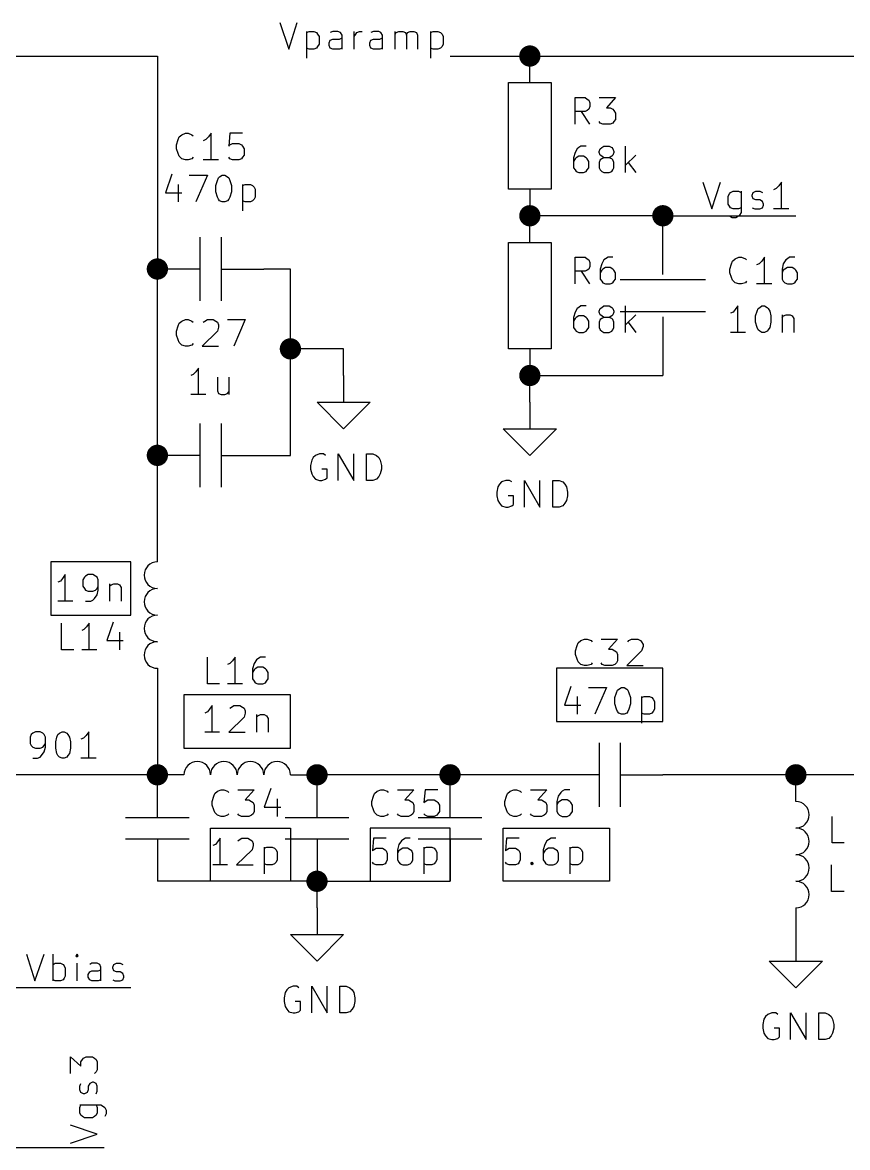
# Model space of a CAD drawing. Extents: x -2.2 to 11.3, y -7.9 to -0.4.
# Drawn here: x 8.447 to 9.997, y -4 to -1.887 of the extents above; entities that cross this region are included whole.
import ezdxf

# ---------------------------------------------------------------- set-up
doc = ezdxf.new("R2010")
doc.units = 0
doc.header["$MEASUREMENT"] = 0
doc.linetypes.add('DASHED', pattern=[0.75, 0.5, -0.25])
for name, color, linetype in [('BLACK', 7, 'CONTINUOUS'), ('BLUE3', 171, 'CONTINUOUS'), ('CYAN2', 4, 'CONTINUOUS'), ('GREEN2', 3, 'CONTINUOUS'), ('RED2', 1, 'CONTINUOUS')]:
    doc.layers.add(name, color=color, linetype=linetype)

msp = doc.modelspace()

# ---------------------------------------------------------------- linework, layer by layer
at = {"layer": 'BLACK', "linetype": 'CONTINUOUS'}
for p, q in [((8.93, -1.887), (8.947, -1.937)), ((8.947, -1.937), (8.963, -1.887)), ((8.98, -1.904), (8.98, -1.954)), ((8.98, -1.906), (8.985, -1.904)), ((8.985, -1.904), (8.994, -1.904)), ((8.994, -1.904), (8.999, -1.906)), ((8.999, -1.906), (9.001, -1.909)), ((9.001, -1.909), (9.004, -1.913)), ((9.004, -1.913), (9.004, -1.928)), ((9.023, -1.925), (9.025, -1.92)), ((9.03, -1.904), (9.025, -1.906)), ((9.025, -1.92), (9.03, -1.918)), ((9.039, -1.904), (9.03, -1.904)), ((9.03, -1.918), (9.042, -1.918)), ((9.044, -1.906), (9.039, -1.904)), ((9.042, -1.918), (9.047, -1.916)), ((9.047, -1.911), (9.044, -1.906)), ((9.047, -1.937), (9.047, -1.911)), ((9.07, -1.937), (9.07, -1.904)), ((9.07, -1.913), (9.073, -1.909)), ((9.073, -1.909), (9.075, -1.906)), ((9.075, -1.906), (9.08, -1.904)), ((9.08, -1.904), (9.085, -1.904)), ((9.099, -1.925), (9.101, -1.92)), ((9.106, -1.904), (9.101, -1.906)), ((9.101, -1.92), (9.106, -1.918)), ((9.116, -1.904), (9.106, -1.904)), ((9.106, -1.918), (9.118, -1.918)), ((9.12, -1.906), (9.116, -1.904)), ((9.118, -1.918), (9.123, -1.916)), ((9.123, -1.911), (9.12, -1.906)), ((9.123, -1.937), (9.123, -1.911)), ((9.147, -1.937), (9.147, -1.904)), ((9.147, -1.909), (9.149, -1.906)), ((9.149, -1.906), (9.154, -1.904)), ((9.154, -1.904), (9.161, -1.904)), ((9.161, -1.904), (9.166, -1.906)), ((9.166, -1.906), (9.168, -1.911)), ((9.168, -1.911), (9.17, -1.906)), ((9.168, -1.911), (9.168, -1.937)), ((9.17, -1.906), (9.175, -1.904)), ((9.175, -1.904), (9.182, -1.904)), ((9.182, -1.904), (9.187, -1.906)), ((9.187, -1.906), (9.189, -1.911)), ((9.189, -1.911), (9.189, -1.937)), ((9.213, -1.904), (9.213, -1.954)), ((9.213, -1.906), (9.218, -1.904)), ((9.218, -1.904), (9.227, -1.904)), ((9.227, -1.904), (9.232, -1.906)), ((9.232, -1.906), (9.235, -1.909)), ((9.235, -1.909), (9.237, -1.913)), ((9.237, -1.913), (9.237, -1.928)), ((8.985, -1.937), (8.98, -1.935)), ((8.994, -1.937), (8.985, -1.937)), ((8.999, -1.935), (8.994, -1.937)), ((9.001, -1.932), (8.999, -1.935)), ((9.004, -1.928), (9.001, -1.932)), ((9.023, -1.93), (9.023, -1.925)), ((9.025, -1.935), (9.023, -1.93)), ((9.03, -1.937), (9.025, -1.935)), ((9.042, -1.937), (9.03, -1.937)), ((9.047, -1.935), (9.042, -1.937)), ((9.099, -1.93), (9.099, -1.925)), ((9.101, -1.935), (9.099, -1.93)), ((9.106, -1.937), (9.101, -1.935)), ((9.118, -1.937), (9.106, -1.937)), ((9.123, -1.935), (9.118, -1.937)), ((9.218, -1.937), (9.213, -1.935)), ((9.227, -1.937), (9.218, -1.937)), ((9.232, -1.935), (9.227, -1.937)), ((9.235, -1.932), (9.232, -1.935)), ((9.237, -1.928), (9.235, -1.932)), ((9.725, -2.187), (9.742, -2.237)), ((9.742, -2.237), (9.758, -2.187)), ((9.868, -2.194), (9.863, -2.199)), ((9.873, -2.187), (9.868, -2.194)), ((9.873, -2.237), (9.873, -2.187)), ((9.773, -2.213), (9.775, -2.209)), ((9.773, -2.228), (9.773, -2.213)), ((9.775, -2.209), (9.777, -2.206)), ((9.777, -2.206), (9.782, -2.204)), ((9.782, -2.204), (9.792, -2.204)), ((9.792, -2.204), (9.797, -2.206)), ((9.797, -2.204), (9.797, -2.244)), ((9.818, -2.211), (9.82, -2.206)), ((9.818, -2.213), (9.818, -2.211)), ((9.82, -2.218), (9.818, -2.213)), ((9.82, -2.206), (9.825, -2.204)), ((9.825, -2.22), (9.82, -2.218)), ((9.825, -2.204), (9.832, -2.204)), ((9.832, -2.204), (9.837, -2.206)), ((9.863, -2.199), (9.858, -2.201)), ((9.775, -2.232), (9.773, -2.228)), ((9.777, -2.235), (9.775, -2.232)), ((9.782, -2.237), (9.777, -2.235)), ((9.792, -2.237), (9.782, -2.237)), ((9.797, -2.235), (9.792, -2.237)), ((9.818, -2.235), (9.823, -2.237)), ((9.823, -2.237), (9.832, -2.237)), ((9.832, -2.22), (9.825, -2.22)), ((9.837, -2.223), (9.832, -2.22)), ((9.832, -2.237), (9.837, -2.235)), ((9.839, -2.228), (9.837, -2.223)), ((9.837, -2.235), (9.839, -2.23)), ((9.839, -2.23), (9.839, -2.228)), ((9.887, -2.237), (9.858, -2.237)), ((9.78, -2.254), (9.775, -2.251)), ((9.787, -2.254), (9.78, -2.254)), ((9.792, -2.251), (9.787, -2.254)), ((9.794, -2.249), (9.792, -2.251)), ((9.797, -2.244), (9.794, -2.249)), ((8.454, -3.637), (8.47, -3.687)), ((8.47, -3.687), (8.487, -3.637)), ((8.504, -3.687), (8.504, -3.637)), ((8.504, -3.656), (8.508, -3.654)), ((8.508, -3.654), (8.518, -3.654)), ((8.518, -3.654), (8.523, -3.656)), ((8.549, -3.637), (8.547, -3.64)), ((8.547, -3.64), (8.549, -3.642)), ((8.551, -3.64), (8.549, -3.637)), ((8.549, -3.637), (8.549, -3.642)), ((8.549, -3.642), (8.551, -3.64)), ((8.549, -3.687), (8.549, -3.654)), ((8.577, -3.654), (8.573, -3.656)), ((8.587, -3.654), (8.577, -3.654)), ((8.592, -3.656), (8.587, -3.654)), ((8.618, -3.656), (8.623, -3.654)), ((8.623, -3.654), (8.63, -3.654)), ((8.63, -3.654), (8.635, -3.656)), ((8.523, -3.656), (8.525, -3.659)), ((8.525, -3.659), (8.527, -3.663)), ((8.527, -3.663), (8.527, -3.678)), ((8.57, -3.675), (8.573, -3.67)), ((8.57, -3.68), (8.57, -3.675)), ((8.573, -3.67), (8.577, -3.668)), ((8.577, -3.668), (8.589, -3.668)), ((8.589, -3.668), (8.594, -3.666)), ((8.594, -3.661), (8.592, -3.656)), ((8.594, -3.687), (8.594, -3.661)), ((8.616, -3.661), (8.618, -3.656)), ((8.616, -3.663), (8.616, -3.661)), ((8.618, -3.668), (8.616, -3.663)), ((8.623, -3.67), (8.618, -3.668)), ((8.63, -3.67), (8.623, -3.67)), ((8.635, -3.673), (8.63, -3.67)), ((8.637, -3.678), (8.635, -3.673)), ((8.508, -3.687), (8.504, -3.685)), ((8.518, -3.687), (8.508, -3.687)), ((8.523, -3.685), (8.518, -3.687)), ((8.525, -3.682), (8.523, -3.685)), ((8.527, -3.678), (8.525, -3.682)), ((8.573, -3.685), (8.57, -3.68)), ((8.577, -3.687), (8.573, -3.685)), ((8.589, -3.687), (8.577, -3.687)), ((8.594, -3.685), (8.589, -3.687)), ((8.616, -3.685), (8.62, -3.687)), ((8.62, -3.687), (8.63, -3.687)), ((8.63, -3.687), (8.635, -3.685)), ((8.635, -3.685), (8.637, -3.68)), ((8.637, -3.68), (8.637, -3.678)), ((8.537, -3.861), (8.537, -3.83)), ((8.537, -3.83), (8.556, -3.847)), ((8.556, -3.839), (8.559, -3.835)), ((8.556, -3.847), (8.556, -3.839)), ((8.559, -3.835), (8.561, -3.832)), ((8.561, -3.832), (8.566, -3.83)), ((8.566, -3.83), (8.578, -3.83)), ((8.578, -3.83), (8.582, -3.832)), ((8.582, -3.832), (8.585, -3.835)), ((8.585, -3.835), (8.587, -3.839)), ((8.587, -3.839), (8.587, -3.854)), ((8.585, -3.858), (8.582, -3.861)), ((8.587, -3.854), (8.585, -3.858)), ((8.554, -3.885), (8.556, -3.88)), ((8.554, -3.892), (8.554, -3.885)), ((8.573, -3.88), (8.57, -3.885)), ((8.57, -3.885), (8.57, -3.892)), ((8.578, -3.877), (8.573, -3.88)), ((8.58, -3.877), (8.578, -3.877)), ((8.585, -3.88), (8.58, -3.877)), ((8.587, -3.885), (8.585, -3.88)), ((8.587, -3.894), (8.587, -3.885)), ((8.556, -3.897), (8.554, -3.892)), ((8.561, -3.899), (8.556, -3.897)), ((8.563, -3.899), (8.561, -3.899)), ((8.568, -3.897), (8.563, -3.899)), ((8.57, -3.892), (8.568, -3.897)), ((8.585, -3.899), (8.587, -3.894)), ((8.554, -3.92), (8.594, -3.92)), ((8.554, -3.925), (8.556, -3.92)), ((8.554, -3.935), (8.554, -3.925)), ((8.585, -3.92), (8.587, -3.925)), ((8.587, -3.925), (8.587, -3.935)), ((8.594, -3.92), (8.599, -3.923)), ((8.599, -3.923), (8.601, -3.925)), ((8.601, -3.925), (8.604, -3.93)), ((8.604, -3.93), (8.604, -3.937)), ((8.556, -3.939), (8.554, -3.935)), ((8.559, -3.942), (8.556, -3.939)), ((8.563, -3.944), (8.559, -3.942)), ((8.578, -3.944), (8.563, -3.944)), ((8.582, -3.942), (8.578, -3.944)), ((8.585, -3.939), (8.582, -3.942)), ((8.587, -3.935), (8.585, -3.939)), ((8.604, -3.937), (8.601, -3.942)), ((8.587, -3.975), (8.537, -3.958)), ((8.537, -3.992), (8.587, -3.975))]:
    msp.add_line(p, q, dxfattribs=at)
at = {"layer": 'BLUE3', "linetype": 'DASHED'}
for p, q in [((8.5, -2.9), (8.5, -3)), ((8.65, -2.9), (8.5, -2.9)), ((8.65, -3), (8.65, -2.9)), ((8.5, -3), (8.65, -3)), ((9.45, -3.1), (9.45, -3.2)), ((9.65, -3.1), (9.45, -3.1)), ((9.65, -3.2), (9.65, -3.1)), ((8.95, -3.15), (8.75, -3.15)), ((8.75, -3.15), (8.75, -3.25)), ((8.95, -3.25), (8.95, -3.15)), ((9.45, -3.2), (9.65, -3.2)), ((8.75, -3.25), (8.95, -3.25)), ((8.8, -3.5), (8.8, -3.4)), ((8.8, -3.4), (8.95, -3.4)), ((8.95, -3.4), (8.95, -3.5)), ((9.1, -3.4), (9.1, -3.5)), ((9.25, -3.4), (9.1, -3.4)), ((9.25, -3.5), (9.25, -3.4)), ((9.35, -3.5), (9.35, -3.4)), ((9.35, -3.4), (9.55, -3.4)), ((9.55, -3.4), (9.55, -3.5)), ((8.95, -3.5), (8.8, -3.5)), ((9.1, -3.5), (9.25, -3.5)), ((9.55, -3.5), (9.35, -3.5))]:
    msp.add_line(p, q, dxfattribs=at)
at = {"layer": 'CYAN2', "linetype": 'CONTINUOUS'}
for p, q in [((9.485, -2.078), (9.485, -2.028)), ((9.485, -2.028), (9.504, -2.028)), ((9.504, -2.028), (9.508, -2.031)), ((9.53, -2.028), (9.561, -2.028)), ((9.561, -2.028), (9.544, -2.047)), ((9.508, -2.031), (9.511, -2.033)), ((9.511, -2.033), (9.513, -2.038)), ((9.513, -2.045), (9.511, -2.05)), ((9.513, -2.038), (9.513, -2.045)), ((9.544, -2.047), (9.551, -2.047)), ((9.551, -2.047), (9.556, -2.05)), ((9.504, -2.054), (9.485, -2.054)), ((9.513, -2.078), (9.497, -2.054)), ((9.508, -2.052), (9.504, -2.054)), ((9.511, -2.05), (9.508, -2.052)), ((9.556, -2.05), (9.558, -2.052)), ((9.558, -2.052), (9.561, -2.057)), ((9.561, -2.069), (9.558, -2.073)), ((9.561, -2.057), (9.561, -2.069)), ((9.532, -2.076), (9.53, -2.073)), ((9.537, -2.078), (9.532, -2.076)), ((9.551, -2.078), (9.537, -2.078)), ((9.556, -2.076), (9.551, -2.078)), ((9.558, -2.073), (9.556, -2.076)), ((8.736, -2.117), (8.739, -2.107)), ((8.739, -2.107), (8.741, -2.102)), ((8.741, -2.102), (8.746, -2.098)), ((8.746, -2.098), (8.753, -2.095)), ((8.753, -2.095), (8.758, -2.095)), ((8.758, -2.095), (8.765, -2.098)), ((8.765, -2.098), (8.767, -2.1)), ((8.791, -2.107), (8.786, -2.109)), ((8.796, -2.102), (8.791, -2.107)), ((8.801, -2.095), (8.796, -2.102)), ((8.801, -2.145), (8.801, -2.095)), ((8.836, -2.095), (8.834, -2.119)), ((8.86, -2.095), (8.836, -2.095)), ((8.736, -2.124), (8.736, -2.117)), ((8.739, -2.133), (8.736, -2.124)), ((8.741, -2.138), (8.739, -2.133)), ((8.834, -2.119), (8.836, -2.117)), ((8.836, -2.117), (8.841, -2.114)), ((8.841, -2.114), (8.853, -2.114)), ((8.853, -2.114), (8.858, -2.117)), ((8.858, -2.117), (8.86, -2.119)), ((8.86, -2.119), (8.863, -2.124)), ((8.863, -2.124), (8.863, -2.136)), ((9.485, -2.131), (9.482, -2.141)), ((9.489, -2.124), (9.485, -2.131)), ((9.492, -2.122), (9.489, -2.124)), ((9.496, -2.119), (9.492, -2.122)), ((9.506, -2.119), (9.496, -2.119)), ((9.53, -2.129), (9.532, -2.124)), ((9.53, -2.131), (9.53, -2.129)), ((9.532, -2.136), (9.53, -2.131)), ((9.532, -2.124), (9.535, -2.122)), ((9.535, -2.122), (9.539, -2.119)), ((9.539, -2.119), (9.549, -2.119)), ((9.549, -2.119), (9.554, -2.122)), ((9.554, -2.122), (9.556, -2.124)), ((9.556, -2.124), (9.558, -2.129)), ((9.558, -2.131), (9.556, -2.136)), ((9.558, -2.129), (9.558, -2.131)), ((9.58, -2.169), (9.58, -2.119)), ((8.746, -2.143), (8.741, -2.138)), ((8.753, -2.145), (8.746, -2.143)), ((8.758, -2.145), (8.753, -2.145)), ((8.765, -2.143), (8.758, -2.145)), ((8.767, -2.14), (8.765, -2.143)), ((8.815, -2.145), (8.786, -2.145)), ((8.836, -2.143), (8.834, -2.14)), ((8.841, -2.145), (8.836, -2.143)), ((8.853, -2.145), (8.841, -2.145)), ((8.858, -2.143), (8.853, -2.145)), ((8.86, -2.14), (8.858, -2.143)), ((8.863, -2.136), (8.86, -2.14)), ((9.482, -2.141), (9.482, -2.16)), ((9.485, -2.143), (9.482, -2.148)), ((9.487, -2.141), (9.485, -2.143)), ((9.492, -2.138), (9.487, -2.141)), ((9.501, -2.138), (9.492, -2.138)), ((9.506, -2.141), (9.501, -2.138)), ((9.508, -2.143), (9.506, -2.141)), ((9.511, -2.148), (9.508, -2.143)), ((9.511, -2.16), (9.511, -2.148)), ((9.532, -2.145), (9.53, -2.15)), ((9.53, -2.15), (9.53, -2.16)), ((9.535, -2.138), (9.532, -2.136)), ((9.535, -2.143), (9.532, -2.145)), ((9.539, -2.141), (9.535, -2.138)), ((9.539, -2.141), (9.535, -2.143)), ((9.549, -2.141), (9.539, -2.141)), ((9.554, -2.138), (9.549, -2.141)), ((9.554, -2.143), (9.549, -2.141)), ((9.556, -2.136), (9.554, -2.138)), ((9.556, -2.145), (9.554, -2.143)), ((9.558, -2.15), (9.556, -2.145)), ((9.558, -2.16), (9.558, -2.15)), ((9.599, -2.136), (9.58, -2.155)), ((9.585, -2.15), (9.599, -2.169)), ((8.727, -2.172), (8.715, -2.207)), ((8.76, -2.174), (8.794, -2.174)), ((8.794, -2.174), (8.772, -2.224)), ((8.817, -2.177), (8.822, -2.174)), ((8.822, -2.174), (8.827, -2.174)), ((8.827, -2.174), (8.832, -2.177)), ((9.482, -2.16), (9.485, -2.164)), ((9.485, -2.164), (9.487, -2.167)), ((9.487, -2.167), (9.492, -2.169)), ((9.492, -2.169), (9.501, -2.169)), ((9.501, -2.169), (9.506, -2.167)), ((9.506, -2.167), (9.508, -2.164)), ((9.508, -2.164), (9.511, -2.16)), ((9.53, -2.16), (9.532, -2.164)), ((9.532, -2.164), (9.535, -2.167)), ((9.535, -2.167), (9.539, -2.169)), ((9.539, -2.169), (9.549, -2.169)), ((9.549, -2.169), (9.554, -2.167)), ((9.554, -2.167), (9.556, -2.164)), ((9.556, -2.164), (9.558, -2.16)), ((8.739, -2.191), (8.739, -2.224)), ((8.81, -2.193), (8.813, -2.184)), ((8.81, -2.205), (8.81, -2.193)), ((8.813, -2.184), (8.815, -2.179)), ((8.815, -2.179), (8.817, -2.177)), ((8.832, -2.177), (8.834, -2.179)), ((8.834, -2.179), (8.836, -2.184)), ((8.836, -2.184), (8.839, -2.193)), ((8.839, -2.193), (8.839, -2.205)), ((8.86, -2.191), (8.86, -2.241)), ((8.86, -2.193), (8.865, -2.191)), ((8.865, -2.191), (8.875, -2.191)), ((8.875, -2.191), (8.879, -2.193)), ((8.879, -2.193), (8.882, -2.196)), ((8.882, -2.196), (8.884, -2.2)), ((8.715, -2.207), (8.746, -2.207)), ((8.813, -2.215), (8.81, -2.205)), ((8.815, -2.219), (8.813, -2.215)), ((8.836, -2.215), (8.834, -2.219)), ((8.839, -2.205), (8.836, -2.215)), ((8.884, -2.215), (8.882, -2.219)), ((8.884, -2.2), (8.884, -2.215)), ((8.817, -2.222), (8.815, -2.219)), ((8.822, -2.224), (8.817, -2.222)), ((8.827, -2.224), (8.822, -2.224)), ((8.832, -2.222), (8.827, -2.224)), ((8.834, -2.219), (8.832, -2.222)), ((8.865, -2.224), (8.86, -2.222)), ((8.875, -2.224), (8.865, -2.224)), ((8.879, -2.222), (8.875, -2.224)), ((8.882, -2.219), (8.879, -2.222)), ((9.485, -2.378), (9.485, -2.328)), ((9.485, -2.328), (9.504, -2.328)), ((9.504, -2.328), (9.508, -2.331)), ((9.508, -2.331), (9.511, -2.333)), ((9.511, -2.333), (9.513, -2.338)), ((9.513, -2.345), (9.511, -2.35)), ((9.513, -2.338), (9.513, -2.345)), ((9.535, -2.34), (9.532, -2.35)), ((9.539, -2.333), (9.535, -2.34)), ((9.542, -2.331), (9.539, -2.333)), ((9.547, -2.328), (9.542, -2.331)), ((9.556, -2.328), (9.547, -2.328)), ((9.776, -2.35), (9.779, -2.34)), ((9.779, -2.34), (9.781, -2.335)), ((9.781, -2.335), (9.786, -2.331)), ((9.786, -2.331), (9.793, -2.328)), ((9.793, -2.328), (9.798, -2.328)), ((9.798, -2.328), (9.805, -2.331)), ((9.805, -2.331), (9.807, -2.333)), ((9.831, -2.34), (9.826, -2.342)), ((9.836, -2.335), (9.831, -2.34)), ((9.841, -2.328), (9.836, -2.335)), ((9.841, -2.378), (9.841, -2.328)), ((9.876, -2.34), (9.874, -2.35)), ((9.881, -2.333), (9.876, -2.34)), ((9.884, -2.331), (9.881, -2.333)), ((9.888, -2.328), (9.884, -2.331)), ((9.898, -2.328), (9.888, -2.328)), ((9.504, -2.354), (9.485, -2.354)), ((9.513, -2.378), (9.497, -2.354)), ((9.508, -2.352), (9.504, -2.354)), ((9.511, -2.35), (9.508, -2.352)), ((9.532, -2.35), (9.532, -2.369)), ((9.535, -2.352), (9.532, -2.357)), ((9.537, -2.35), (9.535, -2.352)), ((9.542, -2.347), (9.537, -2.35)), ((9.551, -2.347), (9.542, -2.347)), ((9.556, -2.35), (9.551, -2.347)), ((9.558, -2.352), (9.556, -2.35)), ((9.561, -2.357), (9.558, -2.352)), ((9.561, -2.369), (9.561, -2.357)), ((9.776, -2.357), (9.776, -2.35)), ((9.779, -2.366), (9.776, -2.357)), ((9.781, -2.371), (9.779, -2.366)), ((9.874, -2.35), (9.874, -2.369)), ((9.876, -2.352), (9.874, -2.357)), ((9.879, -2.35), (9.876, -2.352)), ((9.884, -2.347), (9.879, -2.35)), ((9.893, -2.347), (9.884, -2.347)), ((9.898, -2.35), (9.893, -2.347)), ((9.9, -2.352), (9.898, -2.35)), ((9.903, -2.357), (9.9, -2.352)), ((9.903, -2.369), (9.903, -2.357)), ((9.532, -2.369), (9.535, -2.373)), ((9.535, -2.373), (9.537, -2.376)), ((9.537, -2.376), (9.542, -2.378)), ((9.542, -2.378), (9.551, -2.378)), ((9.551, -2.378), (9.556, -2.376)), ((9.556, -2.376), (9.558, -2.373)), ((9.558, -2.373), (9.561, -2.369)), ((9.786, -2.376), (9.781, -2.371)), ((9.793, -2.378), (9.786, -2.376)), ((9.798, -2.378), (9.793, -2.378)), ((9.805, -2.376), (9.798, -2.378)), ((9.807, -2.373), (9.805, -2.376)), ((9.855, -2.378), (9.826, -2.378)), ((9.874, -2.369), (9.876, -2.373)), ((9.876, -2.373), (9.879, -2.376)), ((9.879, -2.376), (9.884, -2.378)), ((9.884, -2.378), (9.893, -2.378)), ((9.893, -2.378), (9.898, -2.376)), ((9.898, -2.376), (9.9, -2.373)), ((9.9, -2.373), (9.903, -2.369)), ((9.489, -2.424), (9.485, -2.431)), ((9.492, -2.422), (9.489, -2.424)), ((9.496, -2.419), (9.492, -2.422)), ((9.506, -2.419), (9.496, -2.419)), ((9.53, -2.429), (9.532, -2.424)), ((9.53, -2.431), (9.53, -2.429)), ((9.532, -2.424), (9.535, -2.422)), ((9.535, -2.422), (9.539, -2.419)), ((9.539, -2.419), (9.549, -2.419)), ((9.549, -2.419), (9.554, -2.422)), ((9.554, -2.422), (9.556, -2.424)), ((9.556, -2.424), (9.558, -2.429)), ((9.558, -2.429), (9.558, -2.431)), ((9.58, -2.469), (9.58, -2.419)), ((9.786, -2.426), (9.782, -2.431)), ((9.791, -2.419), (9.786, -2.426)), ((9.791, -2.469), (9.791, -2.419)), ((9.824, -2.438), (9.827, -2.429)), ((9.827, -2.429), (9.829, -2.424)), ((9.829, -2.424), (9.832, -2.422)), ((9.832, -2.422), (9.836, -2.419)), ((9.836, -2.419), (9.841, -2.419)), ((9.841, -2.419), (9.846, -2.422)), ((9.846, -2.422), (9.848, -2.424)), ((9.848, -2.424), (9.851, -2.429)), ((9.851, -2.429), (9.853, -2.438)), ((8.741, -2.452), (8.746, -2.448)), ((8.746, -2.448), (8.753, -2.445)), ((8.753, -2.445), (8.758, -2.445)), ((8.758, -2.445), (8.765, -2.448)), ((8.765, -2.448), (8.767, -2.45)), ((8.786, -2.45), (8.789, -2.448)), ((8.789, -2.448), (8.794, -2.445)), ((8.794, -2.445), (8.805, -2.445)), ((8.805, -2.445), (8.81, -2.448)), ((8.81, -2.448), (8.813, -2.45)), ((8.813, -2.45), (8.815, -2.455)), ((8.832, -2.445), (8.865, -2.445)), ((8.865, -2.445), (8.844, -2.495)), ((9.485, -2.431), (9.482, -2.441)), ((9.482, -2.441), (9.482, -2.46)), ((9.485, -2.443), (9.482, -2.448)), ((9.487, -2.441), (9.485, -2.443)), ((9.492, -2.438), (9.487, -2.441)), ((9.501, -2.438), (9.492, -2.438)), ((9.506, -2.441), (9.501, -2.438)), ((9.508, -2.443), (9.506, -2.441)), ((9.511, -2.448), (9.508, -2.443)), ((9.511, -2.46), (9.511, -2.448)), ((9.532, -2.436), (9.53, -2.431)), ((9.532, -2.445), (9.53, -2.45)), ((9.53, -2.45), (9.53, -2.46)), ((9.535, -2.438), (9.532, -2.436)), ((9.535, -2.443), (9.532, -2.445)), ((9.539, -2.441), (9.535, -2.438)), ((9.539, -2.441), (9.535, -2.443)), ((9.549, -2.441), (9.539, -2.441)), ((9.554, -2.438), (9.549, -2.441)), ((9.554, -2.443), (9.549, -2.441)), ((9.556, -2.436), (9.554, -2.438)), ((9.556, -2.445), (9.554, -2.443)), ((9.558, -2.431), (9.556, -2.436)), ((9.558, -2.45), (9.556, -2.445)), ((9.558, -2.46), (9.558, -2.45)), ((9.599, -2.436), (9.58, -2.455)), ((9.585, -2.45), (9.599, -2.469)), ((9.782, -2.431), (9.777, -2.433)), ((9.824, -2.45), (9.824, -2.438)), ((9.827, -2.46), (9.824, -2.45)), ((9.853, -2.45), (9.851, -2.46)), ((9.853, -2.438), (9.853, -2.45)), ((9.874, -2.436), (9.874, -2.469)), ((9.874, -2.441), (9.877, -2.438)), ((9.877, -2.438), (9.882, -2.436)), ((9.882, -2.436), (9.889, -2.436)), ((9.889, -2.436), (9.893, -2.438)), ((9.893, -2.438), (9.896, -2.443)), ((9.896, -2.443), (9.896, -2.469)), ((8.736, -2.467), (8.739, -2.457)), ((8.736, -2.474), (8.736, -2.467)), ((8.739, -2.457), (8.741, -2.452)), ((8.813, -2.467), (8.784, -2.495)), ((8.815, -2.459), (8.813, -2.467)), ((8.815, -2.455), (8.815, -2.459)), ((9.482, -2.46), (9.485, -2.464)), ((9.485, -2.464), (9.487, -2.467)), ((9.487, -2.467), (9.492, -2.469)), ((9.492, -2.469), (9.501, -2.469)), ((9.501, -2.469), (9.506, -2.467)), ((9.506, -2.467), (9.508, -2.464)), ((9.508, -2.464), (9.511, -2.46)), ((9.53, -2.46), (9.532, -2.464)), ((9.532, -2.464), (9.535, -2.467)), ((9.535, -2.467), (9.539, -2.469)), ((9.539, -2.469), (9.549, -2.469)), ((9.549, -2.469), (9.554, -2.467)), ((9.554, -2.467), (9.556, -2.464)), ((9.556, -2.464), (9.558, -2.46)), ((9.805, -2.469), (9.777, -2.469)), ((9.829, -2.464), (9.827, -2.46)), ((9.832, -2.467), (9.829, -2.464)), ((9.836, -2.469), (9.832, -2.467)), ((9.841, -2.469), (9.836, -2.469)), ((9.846, -2.467), (9.841, -2.469)), ((9.848, -2.464), (9.846, -2.467)), ((9.851, -2.46), (9.848, -2.464)), ((8.739, -2.483), (8.736, -2.474)), ((8.741, -2.488), (8.739, -2.483)), ((8.746, -2.493), (8.741, -2.488)), ((8.753, -2.495), (8.746, -2.493)), ((8.765, -2.493), (8.758, -2.495)), ((8.767, -2.49), (8.765, -2.493)), ((8.758, -2.495), (8.753, -2.495)), ((8.784, -2.495), (8.815, -2.495)), ((8.767, -2.548), (8.763, -2.55)), ((8.772, -2.543), (8.767, -2.548)), ((8.777, -2.536), (8.772, -2.543)), ((8.777, -2.586), (8.777, -2.536)), ((8.813, -2.553), (8.813, -2.579)), ((8.834, -2.553), (8.834, -2.586)), ((8.791, -2.586), (8.763, -2.586)), ((8.813, -2.579), (8.815, -2.584)), ((8.815, -2.584), (8.82, -2.586)), ((8.82, -2.586), (8.827, -2.586)), ((8.827, -2.586), (8.832, -2.584)), ((8.832, -2.584), (8.834, -2.581)), ((8.993, -2.704), (8.99, -2.709)), ((8.997, -2.7), (8.993, -2.704)), ((9.005, -2.697), (8.997, -2.7)), ((9.012, -2.697), (9.005, -2.697)), ((9.016, -2.7), (9.012, -2.697)), ((9.04, -2.747), (9.04, -2.697)), ((9.04, -2.697), (9.069, -2.747)), ((9.069, -2.747), (9.069, -2.697)), ((9.093, -2.747), (9.093, -2.697)), ((9.093, -2.697), (9.105, -2.697)), ((9.105, -2.697), (9.112, -2.7)), ((9.112, -2.7), (9.116, -2.704)), ((9.116, -2.704), (9.119, -2.709)), ((8.99, -2.709), (8.988, -2.719)), ((8.988, -2.719), (8.988, -2.726)), ((9.119, -2.709), (9.121, -2.719)), ((9.121, -2.719), (9.121, -2.726)), ((8.988, -2.726), (8.99, -2.735)), ((8.99, -2.735), (8.993, -2.74)), ((8.993, -2.74), (8.997, -2.745)), ((8.997, -2.745), (9.005, -2.747)), ((9.019, -2.726), (9.009, -2.726)), ((9.009, -2.747), (9.016, -2.745)), ((9.016, -2.745), (9.019, -2.742)), ((9.019, -2.742), (9.019, -2.726)), ((9.112, -2.745), (9.105, -2.747)), ((9.116, -2.74), (9.112, -2.745)), ((9.119, -2.735), (9.116, -2.74)), ((9.121, -2.726), (9.119, -2.735)), ((9.005, -2.747), (9.009, -2.747)), ((9.105, -2.747), (9.093, -2.747)), ((9.34, -2.759), (9.338, -2.769)), ((9.343, -2.754), (9.34, -2.759)), ((9.347, -2.75), (9.343, -2.754)), ((9.355, -2.747), (9.347, -2.75)), ((9.362, -2.747), (9.355, -2.747)), ((9.366, -2.75), (9.362, -2.747)), ((9.39, -2.797), (9.39, -2.747)), ((9.39, -2.747), (9.419, -2.797)), ((9.419, -2.797), (9.419, -2.747)), ((9.443, -2.797), (9.443, -2.747)), ((9.443, -2.747), (9.455, -2.747)), ((9.455, -2.747), (9.462, -2.75)), ((9.462, -2.75), (9.466, -2.754)), ((9.466, -2.754), (9.469, -2.759)), ((9.469, -2.759), (9.471, -2.769)), ((9.338, -2.769), (9.338, -2.776)), ((9.338, -2.776), (9.34, -2.785)), ((9.34, -2.785), (9.343, -2.79)), ((9.369, -2.776), (9.359, -2.776)), ((9.369, -2.792), (9.369, -2.776)), ((9.469, -2.785), (9.466, -2.79)), ((9.471, -2.776), (9.469, -2.785)), ((9.471, -2.769), (9.471, -2.776)), ((9.343, -2.79), (9.347, -2.795)), ((9.347, -2.795), (9.355, -2.797)), ((9.355, -2.797), (9.359, -2.797)), ((9.359, -2.797), (9.366, -2.795)), ((9.366, -2.795), (9.369, -2.792)), ((9.455, -2.797), (9.443, -2.797)), ((9.462, -2.795), (9.455, -2.797)), ((9.466, -2.79), (9.462, -2.795)), ((8.518, -2.936), (8.513, -2.938)), ((8.522, -2.931), (8.518, -2.936)), ((8.527, -2.924), (8.522, -2.931)), ((8.527, -2.974), (8.527, -2.924)), ((8.563, -2.929), (8.56, -2.934)), ((8.56, -2.934), (8.56, -2.946)), ((8.565, -2.927), (8.563, -2.929)), ((8.57, -2.924), (8.565, -2.927)), ((8.579, -2.924), (8.57, -2.924)), ((8.584, -2.927), (8.579, -2.924)), ((8.587, -2.929), (8.584, -2.927)), ((8.589, -2.934), (8.587, -2.929)), ((8.589, -2.953), (8.589, -2.934)), ((8.56, -2.946), (8.563, -2.95)), ((8.563, -2.95), (8.565, -2.953)), ((8.565, -2.953), (8.57, -2.955)), ((8.57, -2.955), (8.579, -2.955)), ((8.579, -2.955), (8.584, -2.953)), ((8.584, -2.953), (8.587, -2.95)), ((8.587, -2.95), (8.589, -2.946)), ((8.587, -2.962), (8.589, -2.953)), ((8.61, -2.941), (8.61, -2.974)), ((8.61, -2.946), (8.613, -2.943)), ((8.613, -2.943), (8.618, -2.941)), ((8.618, -2.941), (8.625, -2.941)), ((8.625, -2.941), (8.629, -2.943)), ((8.629, -2.943), (8.632, -2.948)), ((8.632, -2.948), (8.632, -2.974)), ((8.541, -2.974), (8.513, -2.974)), ((8.565, -2.974), (8.575, -2.974)), ((8.575, -2.974), (8.579, -2.972)), ((8.579, -2.972), (8.582, -2.969)), ((8.582, -2.969), (8.587, -2.962)), ((8.52, -3.065), (8.52, -3.015)), ((8.572, -3.015), (8.567, -3.022)), ((8.572, -3.065), (8.572, -3.015)), ((8.617, -3.013), (8.605, -3.048)), ((8.562, -3.027), (8.558, -3.029)), ((8.567, -3.022), (8.562, -3.027)), ((8.629, -3.032), (8.629, -3.065)), ((8.605, -3.048), (8.636, -3.048)), ((9.486, -3.067), (9.489, -3.057)), ((9.489, -3.057), (9.491, -3.052)), ((9.491, -3.052), (9.496, -3.048)), ((9.496, -3.048), (9.503, -3.045)), ((9.503, -3.045), (9.508, -3.045)), ((9.508, -3.045), (9.515, -3.048)), ((9.515, -3.048), (9.517, -3.05)), ((9.534, -3.045), (9.565, -3.045)), ((9.565, -3.045), (9.548, -3.064)), ((9.584, -3.05), (9.586, -3.048)), ((9.586, -3.048), (9.591, -3.045)), ((9.591, -3.045), (9.603, -3.045)), ((9.603, -3.045), (9.608, -3.048)), ((9.608, -3.048), (9.61, -3.05)), ((9.61, -3.05), (9.613, -3.055)), ((9.613, -3.059), (9.61, -3.067)), ((9.613, -3.055), (9.613, -3.059)), ((8.543, -3.065), (8.52, -3.065)), ((8.586, -3.065), (8.558, -3.065)), ((8.794, -3.129), (8.794, -3.079)), ((8.846, -3.079), (8.841, -3.086)), ((8.846, -3.129), (8.846, -3.079)), ((8.886, -3.084), (8.882, -3.091)), ((8.889, -3.082), (8.886, -3.084)), ((8.894, -3.079), (8.889, -3.082)), ((8.903, -3.079), (8.894, -3.079)), ((9.486, -3.074), (9.486, -3.067)), ((9.489, -3.083), (9.486, -3.074)), ((9.491, -3.088), (9.489, -3.083)), ((9.548, -3.064), (9.555, -3.064)), ((9.555, -3.064), (9.56, -3.067)), ((9.56, -3.067), (9.563, -3.069)), ((9.563, -3.069), (9.565, -3.074)), ((9.565, -3.074), (9.565, -3.086)), ((9.61, -3.067), (9.582, -3.095)), ((8.836, -3.091), (8.832, -3.093)), ((8.841, -3.086), (8.836, -3.091)), ((8.882, -3.091), (8.879, -3.101)), ((8.879, -3.101), (8.879, -3.12)), ((8.882, -3.103), (8.879, -3.108)), ((8.884, -3.101), (8.882, -3.103)), ((8.889, -3.098), (8.884, -3.101)), ((8.898, -3.098), (8.889, -3.098)), ((8.903, -3.101), (8.898, -3.098)), ((8.905, -3.103), (8.903, -3.101)), ((8.908, -3.108), (8.905, -3.103)), ((9.496, -3.093), (9.491, -3.088)), ((9.503, -3.095), (9.496, -3.093)), ((9.508, -3.095), (9.503, -3.095)), ((9.515, -3.093), (9.508, -3.095)), ((9.517, -3.09), (9.515, -3.093)), ((9.536, -3.093), (9.534, -3.09)), ((9.541, -3.095), (9.536, -3.093)), ((9.555, -3.095), (9.541, -3.095)), ((9.56, -3.093), (9.555, -3.095)), ((9.563, -3.09), (9.56, -3.093)), ((9.565, -3.086), (9.563, -3.09)), ((9.582, -3.095), (9.613, -3.095)), ((8.879, -3.12), (8.882, -3.124)), ((8.882, -3.124), (8.884, -3.127)), ((8.884, -3.127), (8.889, -3.129)), ((8.898, -3.129), (8.903, -3.127)), ((8.903, -3.127), (8.905, -3.124)), ((8.905, -3.124), (8.908, -3.12)), ((8.908, -3.12), (8.908, -3.108)), ((8.817, -3.129), (8.794, -3.129)), ((8.86, -3.129), (8.832, -3.129)), ((8.889, -3.129), (8.898, -3.129)), ((9.477, -3.134), (9.465, -3.169)), ((9.51, -3.136), (9.544, -3.136)), ((9.544, -3.136), (9.522, -3.186)), ((9.56, -3.155), (9.563, -3.146)), ((9.563, -3.146), (9.565, -3.141)), ((9.565, -3.141), (9.567, -3.139)), ((9.567, -3.139), (9.572, -3.136)), ((9.572, -3.136), (9.577, -3.136)), ((9.577, -3.136), (9.582, -3.139)), ((9.582, -3.139), (9.584, -3.141)), ((9.584, -3.141), (9.586, -3.146)), ((9.586, -3.146), (9.589, -3.155)), ((9.465, -3.169), (9.496, -3.169)), ((9.489, -3.153), (9.489, -3.186)), ((9.56, -3.167), (9.56, -3.155)), ((9.563, -3.177), (9.56, -3.167)), ((9.589, -3.167), (9.586, -3.177)), ((9.589, -3.155), (9.589, -3.167)), ((9.61, -3.153), (9.61, -3.203)), ((9.61, -3.155), (9.615, -3.153)), ((9.615, -3.153), (9.625, -3.153)), ((9.625, -3.153), (9.629, -3.155)), ((9.629, -3.155), (9.632, -3.158)), ((9.632, -3.158), (9.634, -3.162)), ((9.634, -3.162), (9.634, -3.177)), ((8.794, -3.182), (8.789, -3.184)), ((8.798, -3.177), (8.794, -3.182)), ((8.803, -3.17), (8.798, -3.177)), ((8.803, -3.22), (8.803, -3.17)), ((8.836, -3.175), (8.839, -3.173)), ((8.839, -3.173), (8.844, -3.17)), ((8.844, -3.17), (8.855, -3.17)), ((8.855, -3.17), (8.86, -3.173)), ((8.86, -3.173), (8.863, -3.175)), ((8.863, -3.175), (8.865, -3.18)), ((8.865, -3.184), (8.863, -3.192)), ((8.865, -3.18), (8.865, -3.184)), ((8.886, -3.187), (8.886, -3.22)), ((8.886, -3.192), (8.889, -3.189)), ((8.889, -3.189), (8.894, -3.187)), ((8.894, -3.187), (8.901, -3.187)), ((8.901, -3.187), (8.905, -3.189)), ((8.905, -3.189), (8.908, -3.194)), ((9.565, -3.181), (9.563, -3.177)), ((9.567, -3.184), (9.565, -3.181)), ((9.572, -3.186), (9.567, -3.184)), ((9.577, -3.186), (9.572, -3.186)), ((9.582, -3.184), (9.577, -3.186)), ((9.584, -3.181), (9.582, -3.184)), ((9.586, -3.177), (9.584, -3.181)), ((9.615, -3.186), (9.61, -3.184)), ((9.625, -3.186), (9.615, -3.186)), ((9.629, -3.184), (9.625, -3.186)), ((9.632, -3.181), (9.629, -3.184)), ((9.634, -3.177), (9.632, -3.181)), ((8.863, -3.192), (8.834, -3.22)), ((8.908, -3.194), (8.908, -3.22)), ((8.463, -3.224), (8.461, -3.229)), ((8.461, -3.229), (8.461, -3.241)), ((8.466, -3.222), (8.463, -3.224)), ((8.471, -3.219), (8.466, -3.222)), ((8.48, -3.219), (8.471, -3.219)), ((8.485, -3.222), (8.48, -3.219)), ((8.487, -3.224), (8.485, -3.222)), ((8.49, -3.229), (8.487, -3.224)), ((8.49, -3.248), (8.49, -3.229)), ((8.509, -3.238), (8.511, -3.229)), ((8.511, -3.229), (8.513, -3.224)), ((8.513, -3.224), (8.516, -3.222)), ((8.516, -3.222), (8.521, -3.219)), ((8.521, -3.219), (8.525, -3.219)), ((8.525, -3.219), (8.53, -3.222)), ((8.53, -3.222), (8.532, -3.224)), ((8.532, -3.224), (8.535, -3.229)), ((8.535, -3.229), (8.537, -3.238)), ((8.561, -3.231), (8.556, -3.233)), ((8.566, -3.226), (8.561, -3.231)), ((8.571, -3.219), (8.566, -3.226)), ((8.571, -3.269), (8.571, -3.219)), ((8.817, -3.22), (8.789, -3.22)), ((8.834, -3.22), (8.865, -3.22)), ((8.461, -3.241), (8.463, -3.245)), ((8.463, -3.245), (8.466, -3.248)), ((8.466, -3.248), (8.471, -3.25)), ((8.471, -3.25), (8.48, -3.25)), ((8.48, -3.25), (8.485, -3.248)), ((8.485, -3.248), (8.487, -3.245)), ((8.487, -3.245), (8.49, -3.241)), ((8.487, -3.257), (8.49, -3.248)), ((8.509, -3.25), (8.509, -3.238)), ((8.511, -3.26), (8.509, -3.25)), ((8.537, -3.25), (8.535, -3.26)), ((8.537, -3.238), (8.537, -3.25)), ((8.466, -3.269), (8.475, -3.269)), ((8.475, -3.269), (8.48, -3.267)), ((8.48, -3.267), (8.482, -3.264)), ((8.482, -3.264), (8.487, -3.257)), ((8.513, -3.264), (8.511, -3.26)), ((8.516, -3.267), (8.513, -3.264)), ((8.521, -3.269), (8.516, -3.267)), ((8.525, -3.269), (8.521, -3.269)), ((8.53, -3.267), (8.525, -3.269)), ((8.532, -3.264), (8.53, -3.267)), ((8.535, -3.26), (8.532, -3.264)), ((8.585, -3.269), (8.556, -3.269)), ((8.806, -3.34), (8.808, -3.335)), ((8.808, -3.335), (8.813, -3.331)), ((8.813, -3.331), (8.82, -3.328)), ((8.82, -3.328), (8.825, -3.328)), ((8.825, -3.328), (8.832, -3.331)), ((8.832, -3.331), (8.834, -3.333)), ((8.851, -3.328), (8.882, -3.328)), ((8.882, -3.328), (8.865, -3.347)), ((8.913, -3.326), (8.901, -3.361)), ((9.106, -3.34), (9.108, -3.335)), ((9.108, -3.335), (9.113, -3.331)), ((9.113, -3.331), (9.12, -3.328)), ((9.12, -3.328), (9.125, -3.328)), ((9.125, -3.328), (9.132, -3.331)), ((9.132, -3.331), (9.134, -3.333)), ((9.151, -3.328), (9.182, -3.328)), ((9.182, -3.328), (9.165, -3.347)), ((9.203, -3.328), (9.201, -3.352)), ((9.227, -3.328), (9.203, -3.328)), ((9.356, -3.34), (9.358, -3.335)), ((9.358, -3.335), (9.363, -3.331)), ((9.363, -3.331), (9.37, -3.328)), ((9.37, -3.328), (9.375, -3.328)), ((9.375, -3.328), (9.382, -3.331)), ((9.382, -3.331), (9.384, -3.333)), ((9.401, -3.328), (9.432, -3.328)), ((9.432, -3.328), (9.415, -3.347)), ((9.458, -3.333), (9.453, -3.34)), ((9.461, -3.331), (9.458, -3.333)), ((9.465, -3.328), (9.461, -3.331)), ((9.475, -3.328), (9.465, -3.328)), ((8.803, -3.35), (8.806, -3.34)), ((8.803, -3.357), (8.803, -3.35)), ((8.806, -3.366), (8.803, -3.357)), ((8.865, -3.347), (8.872, -3.347)), ((8.872, -3.347), (8.877, -3.35)), ((8.877, -3.35), (8.88, -3.352)), ((8.88, -3.352), (8.882, -3.357)), ((8.882, -3.357), (8.882, -3.369)), ((8.925, -3.345), (8.925, -3.378)), ((9.103, -3.35), (9.106, -3.34)), ((9.103, -3.357), (9.103, -3.35)), ((9.106, -3.366), (9.103, -3.357)), ((9.165, -3.347), (9.172, -3.347)), ((9.172, -3.347), (9.177, -3.35)), ((9.177, -3.35), (9.18, -3.352)), ((9.18, -3.352), (9.182, -3.357)), ((9.182, -3.357), (9.182, -3.369)), ((9.201, -3.352), (9.203, -3.35)), ((9.203, -3.35), (9.208, -3.347)), ((9.208, -3.347), (9.22, -3.347)), ((9.22, -3.347), (9.225, -3.35)), ((9.225, -3.35), (9.227, -3.352)), ((9.227, -3.352), (9.23, -3.357)), ((9.23, -3.357), (9.23, -3.369)), ((9.353, -3.35), (9.356, -3.34)), ((9.353, -3.357), (9.353, -3.35)), ((9.356, -3.366), (9.353, -3.357)), ((9.415, -3.347), (9.422, -3.347)), ((9.422, -3.347), (9.427, -3.35)), ((9.427, -3.35), (9.43, -3.352)), ((9.43, -3.352), (9.432, -3.357)), ((9.432, -3.357), (9.432, -3.369)), ((9.453, -3.34), (9.451, -3.35)), ((9.451, -3.35), (9.451, -3.369)), ((9.453, -3.352), (9.451, -3.357)), ((9.456, -3.35), (9.453, -3.352)), ((9.461, -3.347), (9.456, -3.35)), ((9.47, -3.347), (9.461, -3.347)), ((9.475, -3.35), (9.47, -3.347)), ((9.477, -3.352), (9.475, -3.35)), ((9.48, -3.357), (9.477, -3.352)), ((9.48, -3.369), (9.48, -3.357)), ((8.808, -3.371), (8.806, -3.366)), ((8.813, -3.376), (8.808, -3.371)), ((8.82, -3.378), (8.813, -3.376)), ((8.825, -3.378), (8.82, -3.378)), ((8.832, -3.376), (8.825, -3.378)), ((8.834, -3.373), (8.832, -3.376)), ((8.853, -3.376), (8.851, -3.373)), ((8.858, -3.378), (8.853, -3.376)), ((8.872, -3.378), (8.858, -3.378)), ((8.877, -3.376), (8.872, -3.378)), ((8.88, -3.373), (8.877, -3.376)), ((8.882, -3.369), (8.88, -3.373)), ((8.901, -3.361), (8.932, -3.361)), ((9.108, -3.371), (9.106, -3.366)), ((9.113, -3.376), (9.108, -3.371)), ((9.12, -3.378), (9.113, -3.376)), ((9.125, -3.378), (9.12, -3.378)), ((9.132, -3.376), (9.125, -3.378)), ((9.134, -3.373), (9.132, -3.376)), ((9.153, -3.376), (9.151, -3.373)), ((9.158, -3.378), (9.153, -3.376)), ((9.172, -3.378), (9.158, -3.378)), ((9.177, -3.376), (9.172, -3.378)), ((9.18, -3.373), (9.177, -3.376)), ((9.182, -3.369), (9.18, -3.373)), ((9.203, -3.376), (9.201, -3.373)), ((9.208, -3.378), (9.203, -3.376)), ((9.22, -3.378), (9.208, -3.378)), ((9.225, -3.376), (9.22, -3.378)), ((9.227, -3.373), (9.225, -3.376)), ((9.23, -3.369), (9.227, -3.373)), ((9.358, -3.371), (9.356, -3.366)), ((9.363, -3.376), (9.358, -3.371)), ((9.37, -3.378), (9.363, -3.376)), ((9.375, -3.378), (9.37, -3.378)), ((9.382, -3.376), (9.375, -3.378)), ((9.384, -3.373), (9.382, -3.376)), ((9.403, -3.376), (9.401, -3.373)), ((9.408, -3.378), (9.403, -3.376)), ((9.422, -3.378), (9.408, -3.378)), ((9.427, -3.376), (9.422, -3.378)), ((9.43, -3.373), (9.427, -3.376)), ((9.432, -3.369), (9.43, -3.373)), ((9.451, -3.369), (9.453, -3.373)), ((9.453, -3.373), (9.456, -3.376)), ((9.456, -3.376), (9.461, -3.378)), ((9.461, -3.378), (9.47, -3.378)), ((9.47, -3.378), (9.475, -3.376)), ((9.475, -3.376), (9.477, -3.373)), ((9.477, -3.373), (9.48, -3.369)), ((9.968, -3.428), (9.968, -3.378)), ((8.818, -3.419), (8.813, -3.426)), ((8.818, -3.469), (8.818, -3.419)), ((8.851, -3.424), (8.854, -3.422)), ((8.854, -3.422), (8.859, -3.419)), ((8.859, -3.419), (8.87, -3.419)), ((8.87, -3.419), (8.875, -3.422)), ((8.875, -3.422), (8.878, -3.424)), ((9.106, -3.419), (9.104, -3.443)), ((9.13, -3.419), (9.106, -3.419)), ((9.161, -3.422), (9.159, -3.424)), ((9.166, -3.419), (9.161, -3.422)), ((9.175, -3.419), (9.166, -3.419)), ((9.356, -3.419), (9.354, -3.443)), ((9.38, -3.419), (9.356, -3.419)), ((9.435, -3.422), (9.432, -3.424)), ((9.44, -3.419), (9.435, -3.422)), ((9.449, -3.419), (9.44, -3.419)), ((8.809, -3.431), (8.804, -3.433)), ((8.813, -3.426), (8.809, -3.431)), ((8.878, -3.441), (8.849, -3.469)), ((8.878, -3.424), (8.88, -3.429)), ((8.88, -3.433), (8.878, -3.441)), ((8.88, -3.429), (8.88, -3.433)), ((8.901, -3.436), (8.901, -3.486)), ((8.901, -3.438), (8.906, -3.436)), ((8.906, -3.436), (8.916, -3.436)), ((8.916, -3.436), (8.92, -3.438)), ((8.92, -3.438), (8.923, -3.441)), ((8.923, -3.441), (8.925, -3.445)), ((9.104, -3.443), (9.106, -3.441)), ((9.106, -3.441), (9.111, -3.438)), ((9.111, -3.438), (9.123, -3.438)), ((9.123, -3.438), (9.128, -3.441)), ((9.128, -3.441), (9.13, -3.443)), ((9.13, -3.443), (9.132, -3.448)), ((9.154, -3.431), (9.151, -3.441)), ((9.151, -3.441), (9.151, -3.46)), ((9.154, -3.443), (9.151, -3.448)), ((9.159, -3.424), (9.154, -3.431)), ((9.156, -3.441), (9.154, -3.443)), ((9.161, -3.438), (9.156, -3.441)), ((9.17, -3.438), (9.161, -3.438)), ((9.175, -3.441), (9.17, -3.438)), ((9.178, -3.443), (9.175, -3.441)), ((9.18, -3.448), (9.178, -3.443)), ((9.201, -3.436), (9.201, -3.486)), ((9.201, -3.438), (9.206, -3.436)), ((9.206, -3.436), (9.216, -3.436)), ((9.216, -3.436), (9.22, -3.438)), ((9.22, -3.438), (9.223, -3.441)), ((9.223, -3.441), (9.225, -3.445)), ((9.354, -3.443), (9.356, -3.441)), ((9.356, -3.441), (9.361, -3.438)), ((9.361, -3.438), (9.373, -3.438)), ((9.373, -3.438), (9.378, -3.441)), ((9.378, -3.441), (9.38, -3.443)), ((9.38, -3.443), (9.382, -3.448)), ((9.428, -3.431), (9.425, -3.441)), ((9.425, -3.441), (9.425, -3.46)), ((9.428, -3.443), (9.425, -3.448)), ((9.432, -3.424), (9.428, -3.431)), ((9.43, -3.441), (9.428, -3.443)), ((9.435, -3.438), (9.43, -3.441)), ((9.444, -3.438), (9.435, -3.438)), ((9.449, -3.441), (9.444, -3.438)), ((9.452, -3.443), (9.449, -3.441)), ((9.454, -3.448), (9.452, -3.443)), ((9.475, -3.436), (9.475, -3.486)), ((9.475, -3.438), (9.48, -3.436)), ((9.48, -3.436), (9.49, -3.436)), ((9.49, -3.436), (9.494, -3.438)), ((9.494, -3.438), (9.497, -3.441)), ((9.497, -3.441), (9.499, -3.445)), ((9.991, -3.428), (9.968, -3.428)), ((8.923, -3.464), (8.92, -3.467)), ((8.925, -3.46), (8.923, -3.464)), ((8.925, -3.445), (8.925, -3.46)), ((9.106, -3.467), (9.104, -3.464)), ((9.13, -3.464), (9.128, -3.467)), ((9.132, -3.46), (9.13, -3.464)), ((9.132, -3.448), (9.132, -3.46)), ((9.151, -3.46), (9.154, -3.464)), ((9.154, -3.464), (9.156, -3.467)), ((9.175, -3.467), (9.178, -3.464)), ((9.178, -3.464), (9.18, -3.46)), ((9.18, -3.46), (9.18, -3.448)), ((9.223, -3.464), (9.22, -3.467)), ((9.225, -3.46), (9.223, -3.464)), ((9.225, -3.445), (9.225, -3.46)), ((9.356, -3.467), (9.354, -3.464)), ((9.38, -3.464), (9.378, -3.467)), ((9.382, -3.46), (9.38, -3.464)), ((9.382, -3.448), (9.382, -3.46)), ((9.402, -3.467), (9.404, -3.464)), ((9.404, -3.464), (9.406, -3.467)), ((9.404, -3.464), (9.404, -3.469)), ((9.425, -3.46), (9.428, -3.464)), ((9.428, -3.464), (9.43, -3.467)), ((9.449, -3.467), (9.452, -3.464)), ((9.452, -3.464), (9.454, -3.46)), ((9.454, -3.46), (9.454, -3.448)), ((9.497, -3.464), (9.494, -3.467)), ((9.499, -3.46), (9.497, -3.464)), ((9.499, -3.445), (9.499, -3.46)), ((8.832, -3.469), (8.804, -3.469)), ((8.849, -3.469), (8.88, -3.469)), ((8.906, -3.469), (8.901, -3.467)), ((8.916, -3.469), (8.906, -3.469)), ((8.92, -3.467), (8.916, -3.469)), ((9.111, -3.469), (9.106, -3.467)), ((9.123, -3.469), (9.111, -3.469)), ((9.128, -3.467), (9.123, -3.469)), ((9.156, -3.467), (9.161, -3.469)), ((9.161, -3.469), (9.17, -3.469)), ((9.17, -3.469), (9.175, -3.467)), ((9.206, -3.469), (9.201, -3.467)), ((9.216, -3.469), (9.206, -3.469)), ((9.22, -3.467), (9.216, -3.469)), ((9.361, -3.469), (9.356, -3.467)), ((9.373, -3.469), (9.361, -3.469)), ((9.378, -3.467), (9.373, -3.469)), ((9.404, -3.469), (9.402, -3.467)), ((9.406, -3.467), (9.404, -3.469)), ((9.43, -3.467), (9.435, -3.469)), ((9.435, -3.469), (9.444, -3.469)), ((9.444, -3.469), (9.449, -3.467)), ((9.48, -3.469), (9.475, -3.467)), ((9.49, -3.469), (9.48, -3.469)), ((9.494, -3.467), (9.49, -3.469)), ((9.967, -3.519), (9.967, -3.469)), ((9.991, -3.519), (9.967, -3.519)), ((8.955, -3.697), (8.947, -3.7)), ((8.962, -3.697), (8.955, -3.697)), ((8.966, -3.7), (8.962, -3.697)), ((8.99, -3.747), (8.99, -3.697)), ((8.99, -3.697), (9.019, -3.747)), ((9.019, -3.747), (9.019, -3.697)), ((9.043, -3.747), (9.043, -3.697)), ((9.043, -3.697), (9.055, -3.697)), ((9.055, -3.697), (9.062, -3.7)), ((8.94, -3.709), (8.938, -3.719)), ((8.943, -3.704), (8.94, -3.709)), ((8.947, -3.7), (8.943, -3.704)), ((9.062, -3.7), (9.066, -3.704)), ((9.066, -3.704), (9.069, -3.709)), ((9.069, -3.709), (9.071, -3.719)), ((8.938, -3.719), (8.938, -3.726)), ((8.938, -3.726), (8.94, -3.735)), ((8.94, -3.735), (8.943, -3.74)), ((8.943, -3.74), (8.947, -3.745)), ((8.969, -3.726), (8.959, -3.726)), ((8.969, -3.742), (8.969, -3.726)), ((9.066, -3.74), (9.062, -3.745)), ((9.069, -3.735), (9.066, -3.74)), ((9.071, -3.726), (9.069, -3.735)), ((9.071, -3.719), (9.071, -3.726)), ((8.947, -3.745), (8.955, -3.747)), ((8.955, -3.747), (8.959, -3.747)), ((8.959, -3.747), (8.966, -3.745)), ((8.966, -3.745), (8.969, -3.742)), ((9.055, -3.747), (9.043, -3.747)), ((9.062, -3.745), (9.055, -3.747)), ((9.84, -3.759), (9.838, -3.769)), ((9.843, -3.754), (9.84, -3.759)), ((9.847, -3.75), (9.843, -3.754)), ((9.855, -3.747), (9.847, -3.75)), ((9.862, -3.747), (9.855, -3.747)), ((9.866, -3.75), (9.862, -3.747)), ((9.89, -3.797), (9.89, -3.747)), ((9.89, -3.747), (9.919, -3.797)), ((9.919, -3.797), (9.919, -3.747)), ((9.943, -3.797), (9.943, -3.747)), ((9.943, -3.747), (9.955, -3.747)), ((9.955, -3.747), (9.962, -3.75)), ((9.962, -3.75), (9.966, -3.754)), ((9.966, -3.754), (9.969, -3.759)), ((9.969, -3.759), (9.971, -3.769)), ((9.838, -3.769), (9.838, -3.776)), ((9.838, -3.776), (9.84, -3.785)), ((9.869, -3.776), (9.859, -3.776)), ((9.869, -3.792), (9.869, -3.776)), ((9.971, -3.776), (9.969, -3.785)), ((9.971, -3.769), (9.971, -3.776)), ((9.84, -3.785), (9.843, -3.79)), ((9.843, -3.79), (9.847, -3.795)), ((9.847, -3.795), (9.855, -3.797)), ((9.855, -3.797), (9.859, -3.797)), ((9.859, -3.797), (9.866, -3.795)), ((9.866, -3.795), (9.869, -3.792)), ((9.955, -3.797), (9.943, -3.797)), ((9.962, -3.795), (9.955, -3.797)), ((9.966, -3.79), (9.962, -3.795)), ((9.969, -3.785), (9.966, -3.79))]:
    msp.add_line(p, q, dxfattribs=at)
at = {"layer": 'GREEN2', "linetype": 'CONTINUOUS'}
for p, q in [((8, -1.95), (8.7, -1.95)), ((8.7, -1.95), (8.7, -2.35)), ((9.25, -1.95), (9.4, -1.95)), ((9.4, -1.95), (10.1, -1.95)), ((9.65, -2.25), (9.4, -2.25)), ((9.65, -2.25), (9.9, -2.25)), ((8.7, -2.7), (8.7, -2.35)), ((8.95, -2.35), (8.9, -2.35)), ((8.95, -2.5), (8.95, -2.35)), ((9.05, -2.5), (8.95, -2.5)), ((8.95, -2.7), (8.95, -2.5)), ((9.05, -2.55), (9.05, -2.5)), ((9.4, -2.55), (9.65, -2.55)), ((9.4, -2.6), (9.4, -2.55)), ((8.7, -2.85), (8.7, -2.7)), ((8.9, -2.7), (8.95, -2.7)), ((8.7, -3.15), (8.7, -3.3)), ((8.7, -3.3), (8.25, -3.3)), ((9.25, -3.3), (9, -3.3)), ((9.45, -3.3), (9.25, -3.3)), ((9.9, -3.3), (9.65, -3.3)), ((10.45, -3.3), (9.9, -3.3)), ((9, -3.5), (8.7, -3.5)), ((9, -3.5), (9.25, -3.5)), ((9, -3.55), (9, -3.5)), ((8.65, -3.7), (7.9, -3.7)), ((8.45, -4), (8.6, -4))]:
    msp.add_line(p, q, dxfattribs=at)
at = {"layer": 'GREEN2', "const_width": 0.02}
for points in [[(9.39, -1.95, 1), (9.41, -1.95, 1)], [(9.39, -2.25, 1), (9.41, -2.25, 1)], [(9.64, -2.25, 1), (9.66, -2.25, 1)], [(8.69, -2.35, 1), (8.71, -2.35, 1)], [(8.94, -2.5, 1), (8.96, -2.5, 1)], [(9.39, -2.55, 1), (9.41, -2.55, 1)], [(8.69, -2.7, 1), (8.71, -2.7, 1)], [(8.69, -3.3, 1), (8.71, -3.3, 1)], [(8.99, -3.3, 1), (9.01, -3.3, 1)], [(9.24, -3.3, 1), (9.26, -3.3, 1)], [(9.89, -3.3, 1), (9.91, -3.3, 1)], [(8.99, -3.5, 1), (9.01, -3.5, 1)]]:
    msp.add_lwpolyline(points, format="xyb", close=True, dxfattribs=at)
at = {"layer": 'RED2', "linetype": 'CONTINUOUS'}
for p, q in [((9.4, -2), (9.4, -1.95)), ((9.36, -2.2), (9.36, -2)), ((9.36, -2), (9.44, -2)), ((9.44, -2), (9.44, -2.2)), ((9.44, -2.2), (9.36, -2.2)), ((9.4, -2.2), (9.4, -2.25)), ((9.4, -2.3), (9.4, -2.25)), ((9.65, -2.36), (9.65, -2.25)), ((8.78, -2.29), (8.78, -2.41)), ((8.82, -2.29), (8.82, -2.41)), ((9.36, -2.5), (9.36, -2.3)), ((9.36, -2.3), (9.44, -2.3)), ((9.44, -2.3), (9.44, -2.5)), ((8.78, -2.35), (8.7, -2.35)), ((8.82, -2.35), (8.9, -2.35)), ((9.57, -2.37), (9.73, -2.37)), ((9.57, -2.43), (9.73, -2.43)), ((9.65, -2.44), (9.65, -2.55)), ((9.44, -2.5), (9.36, -2.5)), ((9.4, -2.5), (9.4, -2.55)), ((9.05, -2.55), (9.05, -2.6)), ((9.05, -2.65), (9, -2.6)), ((9, -2.6), (9.05, -2.6)), ((9.05, -2.6), (9.1, -2.6)), ((9.1, -2.6), (9.05, -2.65)), ((9.4, -2.6), (9.4, -2.65)), ((8.78, -2.64), (8.78, -2.76)), ((8.82, -2.64), (8.82, -2.76)), ((9.4, -2.7), (9.35, -2.65)), ((9.35, -2.65), (9.4, -2.65)), ((9.4, -2.65), (9.45, -2.65)), ((9.45, -2.65), (9.4, -2.7)), ((8.78, -2.7), (8.7, -2.7)), ((8.82, -2.7), (8.9, -2.7)), ((8.7, -2.9), (8.7, -2.85)), ((8.7, -3.1), (8.7, -3.15)), ((9.53, -3.24), (9.53, -3.36)), ((9.57, -3.24), (9.57, -3.36)), ((8.7, -3.38), (8.7, -3.3)), ((8.75, -3.3), (8.7, -3.3)), ((8.95, -3.3), (9, -3.3)), ((9, -3.38), (9, -3.3)), ((9.25, -3.38), (9.25, -3.3)), ((9.53, -3.3), (9.45, -3.3)), ((9.57, -3.3), (9.65, -3.3)), ((9.9, -3.35), (9.9, -3.3)), ((8.64, -3.38), (8.76, -3.38)), ((8.94, -3.38), (9.06, -3.38)), ((9.19, -3.38), (9.31, -3.38)), ((8.64, -3.42), (8.76, -3.42)), ((8.7, -3.42), (8.7, -3.5)), ((8.94, -3.42), (9.06, -3.42)), ((9, -3.42), (9, -3.5)), ((9.19, -3.42), (9.31, -3.42)), ((9.25, -3.42), (9.25, -3.5)), ((9, -3.55), (9, -3.6)), ((9.9, -3.55), (9.9, -3.6)), ((9, -3.65), (8.95, -3.6)), ((8.95, -3.6), (9, -3.6)), ((9, -3.6), (9.05, -3.6)), ((9.05, -3.6), (9, -3.65)), ((9.9, -3.6), (9.9, -3.65)), ((9.9, -3.7), (9.85, -3.65)), ((9.85, -3.65), (9.9, -3.65)), ((9.9, -3.65), (9.95, -3.65)), ((9.95, -3.65), (9.9, -3.7)), ((8.4, -4), (8.45, -4))]:
    msp.add_line(p, q, dxfattribs=at)
at = {"layer": 'RED2'}
for centre, start, end in [((8.7, -2.925), -269.9, -90.1), ((8.7, -2.975), -269.9, -90.1), ((8.7, -3.025), -269.9, -90.1), ((8.7, -3.075), -269.9, -90.1), ((8.775, -3.3), -359.9, -180.1), ((8.825, -3.3), -359.9, -180.1), ((8.875, -3.3), -359.9, -180.1), ((8.925, -3.3), -359.9, -180.1), ((9.9, -3.375), -449.9, -270.1), ((9.9, -3.425), -449.9, -270.1), ((9.9, -3.475), -449.9, -270.1), ((9.9, -3.525), -449.9, -270.1)]:
    msp.add_arc(centre, 0.025, start, end, dxfattribs=at)

doc.saveas('drawing.dxf')
